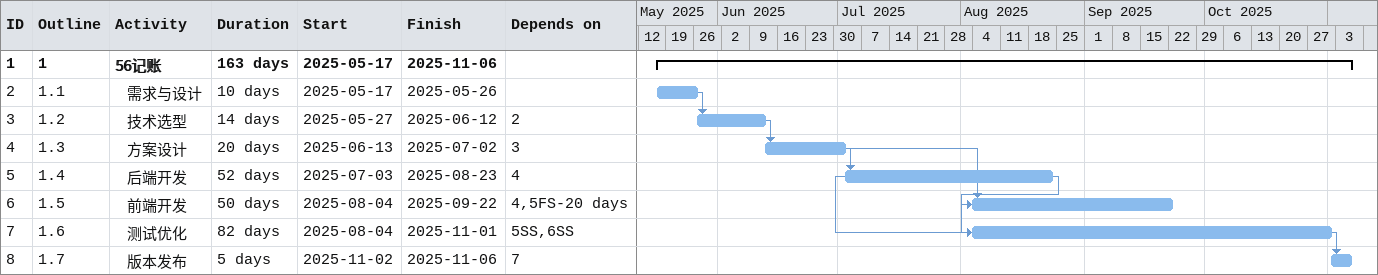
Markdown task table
| ID | WBS | Task | Duration | Start | Finish | Predecessors |
|---|---|---|---|---|---|---|
| 1 | 1 | **56记账** | 163d | 2025-05-17 | 2025-11-06 |  |
| 2 | 1.1 | 需求与设计 | 10d | 2025-05-17 | 2025-05-26 |  |
| 3 | 1.2 | 技术选型 | 14d | 2025-05-27 | 2025-06-12 | 2 |
| 4 | 1.3 | 方案设计 | 20d | 2025-06-13 | 2025-07-02 | 3 |
| 5 | 1.4 | 后端开发 | 52d | 2025-07-03 | 2025-08-23 | 4 |
| 6 | 1.5 | 前端开发 | 50d | 2025-08-04 | 2025-09-22 | 4, 5FS-20d |
| 7 | 1.6 | 测试优化 | 82d | 2025-08-04 | 2025-11-01 | 5SS, 6SS |
| 8 | 1.7 | 版本发布 | 5d | 2025-11-02 | 2025-11-06 | 7 |
